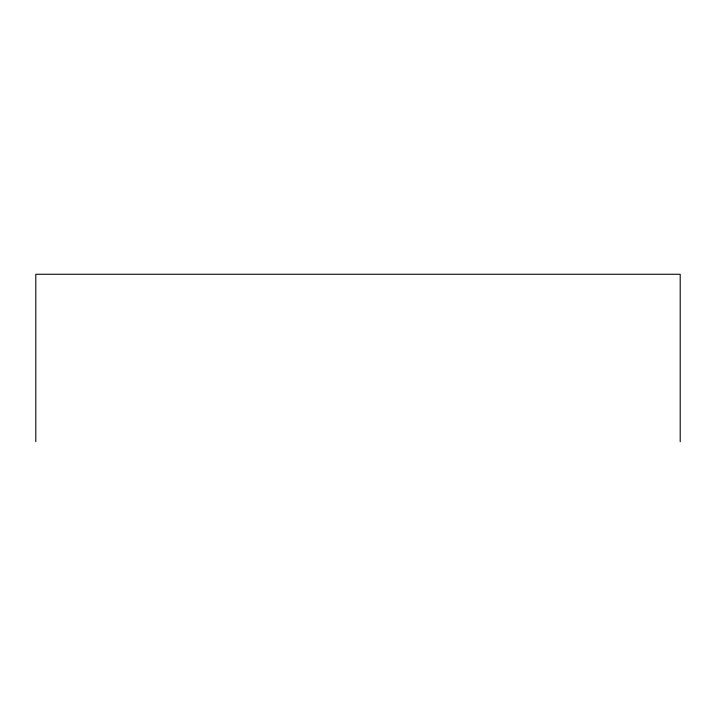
<?xml version="1.0" encoding="UTF-8"?>
<svg xmlns="http://www.w3.org/2000/svg" width="716" height="716" viewBox="0 0 716 716"><rect width="100%" height="100%" fill="white"/><g stroke="black" fill="none" stroke-linecap="round" stroke-linejoin="round"><path stroke-width="1.07" d="M680.2 441.736L680.2 274.264L35.8 274.264L35.8 441.736"/></g></svg>
